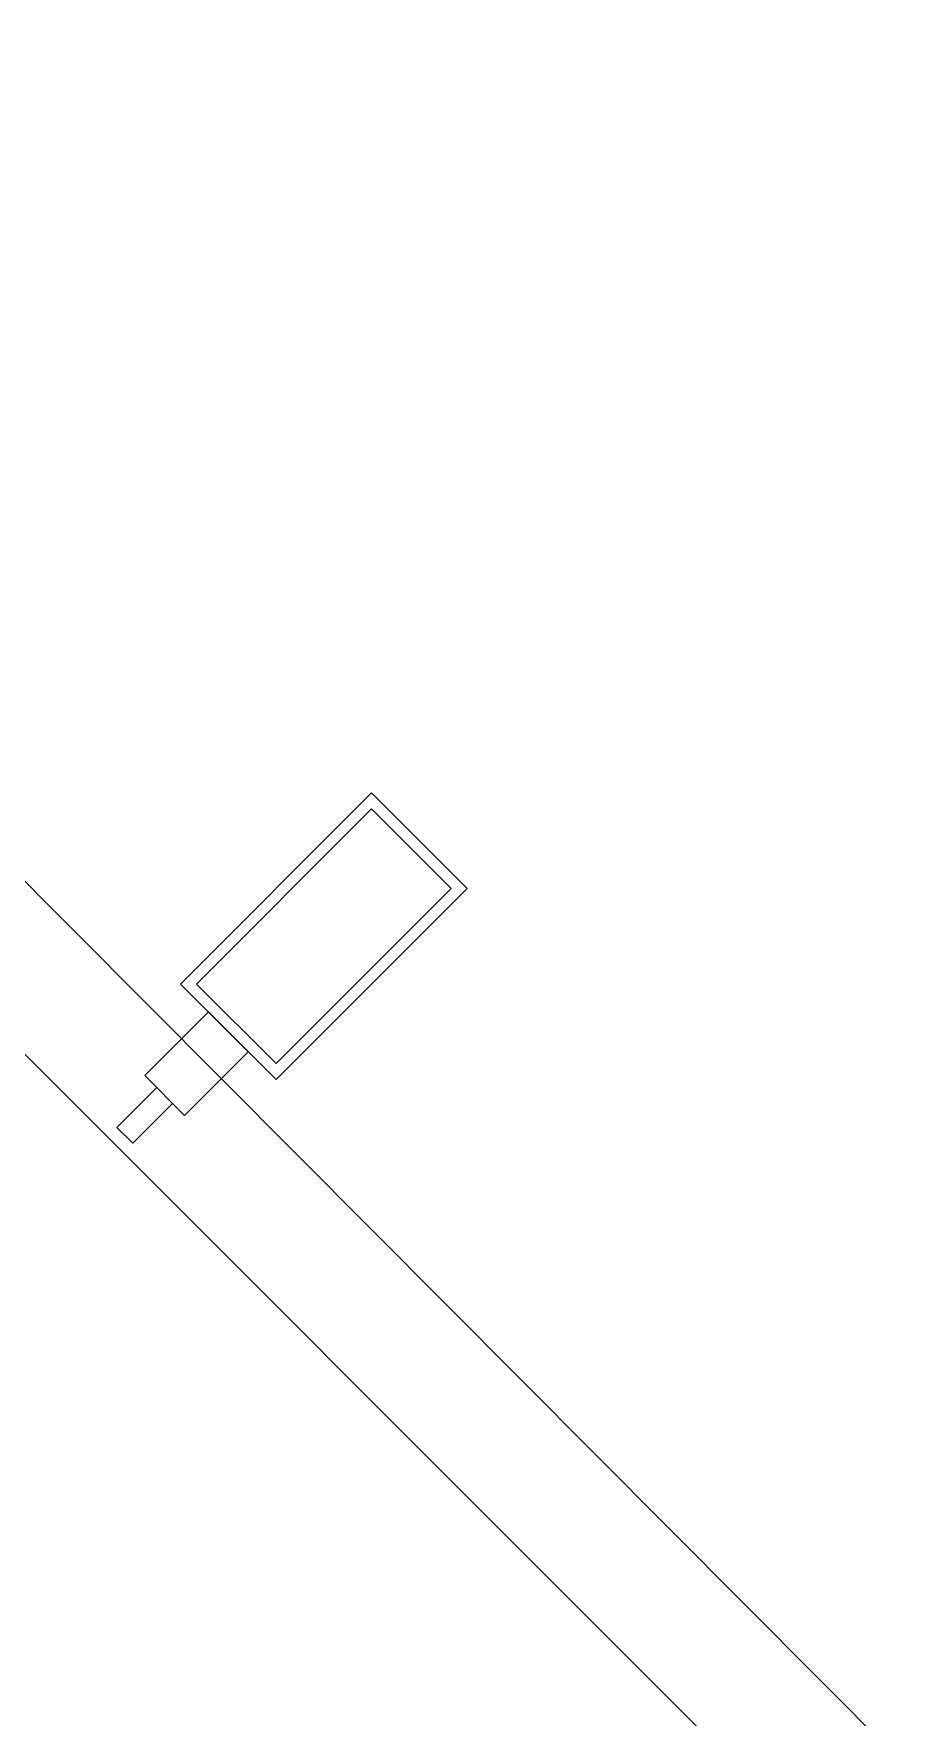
# Model space of a CAD drawing. Header units: centimetres. Extents: x -72470 to -43129, y -18750 to -16337.
# Drawn here: x -56947.2 to -56870, y -17378.9 to -17229.4 of the extents above; entities that cross this region are included whole.
import ezdxf

# ---------------------------------------------------------------- set-up
doc = ezdxf.new("R2010")
doc.units = ezdxf.units.CM
doc.header["$MEASUREMENT"] = 0
doc.linetypes.add('DUZ', pattern=[0])
doc.layers.get('0').update_dxf_attribs({"linetype": 'DUZ', "lineweight": 0})
doc.layers.add('2DKONST1', color=6, linetype='Continuous')
doc.layers.add('TEFRIS', color=30, linetype='Continuous', lineweight=9)

# ---------------------------------------------------------------- blocks, each defined once
blk = doc.blocks.new('Cephe Profili_ZK')
blk.add_lwpolyline([(1, 0), (-1, 0), (-1, 5), (1, 5)], close=True)
blk.add_wipeout([(6, -32), (6, -8), (-6, -8), (-6, -32)]).dxf.layer = '2DKONST1'
blk.add_lwpolyline([(2.5, -8), (-2.5, -8), (-2.5, 0), (2.5, 0)], close=True)
at = {"layer": '2DKONST1'}
for points in [[(6, -32), (-6, -32), (-6, -8), (6, -8)], [(5, -31), (-5, -31), (-5, -9), (5, -9)]]:
    blk.add_lwpolyline(points, close=True, dxfattribs=at)

msp = doc.modelspace()

# ---------------------------------------------------------------- linework, layer by layer
at = {"layer": 'TEFRIS', "color": 0, "linetype": 'Continuous'}
msp.add_line((-57023.09, -17229.37), (-56697.42, -17556.05), dxfattribs=at)
msp.add_lwpolyline([(-57011.19, -17256.85), (-56113.6, -18154.44)], dxfattribs=at)
msp.add_lwpolyline([(-57011.19, -17256.85), (-56113.6, -18154.44)], dxfattribs=at)
msp.add_lwpolyline([(-57011.19, -17256.85), (-56113.6, -18154.44)], dxfattribs=at)
msp.add_lwpolyline([(-57011.19, -17256.85), (-56113.6, -18154.44)], dxfattribs=at)
msp.add_lwpolyline([(-57011.19, -17256.85), (-56113.6, -18154.44)], dxfattribs=at)
msp.add_lwpolyline([(-57011.19, -17256.85), (-56113.6, -18154.44)], dxfattribs=at)
msp.add_lwpolyline([(-57011.19, -17256.85), (-56113.6, -18154.44)], dxfattribs=at)
msp.add_lwpolyline([(-57011.19, -17256.85), (-56113.6, -18154.44)], dxfattribs=at)
msp.add_lwpolyline([(-57011.19, -17256.85), (-56113.6, -18154.44)], dxfattribs=at)
msp.add_lwpolyline([(-57011.19, -17256.85), (-56113.6, -18154.44)], dxfattribs=at)
msp.add_lwpolyline([(-57011.19, -17256.85), (-56113.6, -18154.44)], dxfattribs=at)
msp.add_lwpolyline([(-57011.19, -17256.85), (-56113.6, -18154.44)], dxfattribs=at)
msp.add_lwpolyline([(-57011.19, -17256.85), (-56113.6, -18154.44)], dxfattribs=at)
msp.add_lwpolyline([(-57011.19, -17256.85), (-56113.6, -18154.44)], dxfattribs=at)
msp.add_lwpolyline([(-57011.19, -17256.85), (-56113.6, -18154.44)], dxfattribs=at)
msp.add_lwpolyline([(-57011.19, -17256.85), (-56113.6, -18154.44)], dxfattribs=at)
msp.add_lwpolyline([(-57011.19, -17256.85), (-56113.6, -18154.44)], dxfattribs=at)
msp.add_lwpolyline([(-57011.19, -17256.85), (-56113.6, -18154.44)], dxfattribs=at)
msp.add_lwpolyline([(-57011.19, -17256.85), (-56113.6, -18154.44)], dxfattribs=at)
msp.add_lwpolyline([(-57011.19, -17256.85), (-56113.6, -18154.44)], dxfattribs=at)
msp.add_lwpolyline([(-57011.19, -17256.85), (-56113.6, -18154.44)], dxfattribs=at)
msp.add_lwpolyline([(-57011.19, -17256.85), (-56113.6, -18154.44)], dxfattribs=at)
msp.add_lwpolyline([(-57011.19, -17256.85), (-56113.6, -18154.44)], dxfattribs=at)
msp.add_lwpolyline([(-57011.19, -17256.85), (-56113.6, -18154.44)], dxfattribs=at)
msp.add_lwpolyline([(-57011.19, -17256.85), (-56113.6, -18154.44)], dxfattribs=at)

# ---------------------------------------------------------------- next in the draw order: block references
at = {"layer": '2DKONST1', "xscale": -1, "rotation": 134.9999999999999}
msp.add_blockref('Cephe Profili_ZK', (-56935.6, -17323.66), dxfattribs=at)

doc.saveas('drawing.dxf')
